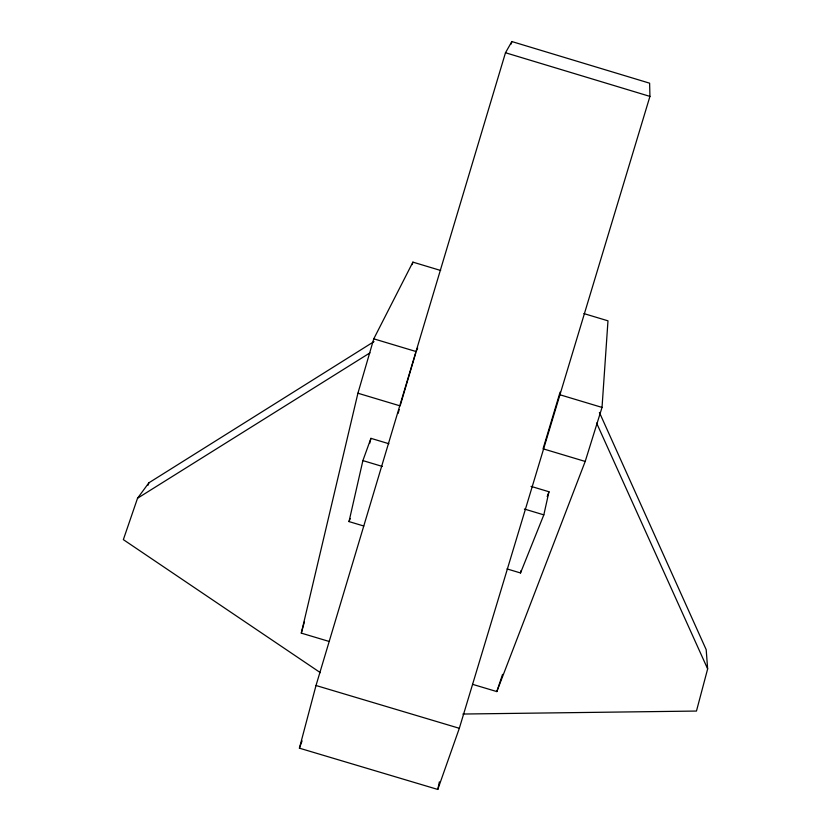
<?xml version="1.0" encoding="UTF-8"?>
<svg xmlns="http://www.w3.org/2000/svg" width="831" height="831" viewBox="0 0 831 831"><rect width="100%" height="100%" fill="white"/><g stroke="black" fill="none" stroke-linecap="round" stroke-linejoin="round"><path stroke-width="1.25" d="M472.662 684.36L496.824 691.579L585.201 461.444L602.028 407.419L607.98 320.828L583.871 313.578M585.201 461.444L543.069 448.802L560.084 392.139M507.003 568.913L520.518 572.964L520.902 570.762M437.781 789.45L459.325 728.299L649.935 96.396L649.613 83.183L511.854 41.55L505.487 52.748L316.009 685.502L299.409 748.17L437.781 789.45L439.37 781.867M520.518 572.964L543.827 514.867L548.969 491.755L531.03 486.374M363.781 526.013L349.01 521.588L362.887 460.603L370.938 438.342L388.898 443.733M329.138 641.449L301.3 633.129L357.922 393.219L373.773 338.83L412.903 262.129L440.679 270.48M369.691 443.328L370.938 438.342M412.269 264.611L412.903 262.129M398.194 413.277L399.16 409.59M599.4 412.415L706.194 649.686L707.648 668.893L696.461 711.056L462.898 714.037M511.179 44.053L511.854 41.55M301.3 633.129L304.395 621.879M400.5 404.655L415.801 352.801M496.824 691.579L502.568 674.367M374.002 341.593L148.894 482.801L137.541 498.236L123.352 539.631L320.361 672.663M148.074 485.19L148.894 482.801M299.409 748.17L302.079 740.899M547.193 496.574L548.969 491.755M349.01 521.588L350.256 518.482M417.661 348.002L416.165 351.565L373.773 338.83M137.541 498.236L369.982 352.853M316.009 685.502L459.325 728.299M559.72 394.704L602.028 407.419M357.922 393.219L400.137 405.892M362.887 460.603L382.364 466.44M524.382 509.029L543.827 514.867M505.487 52.748L649.935 96.396M596.596 423.052L707.648 668.893"/></g></svg>
